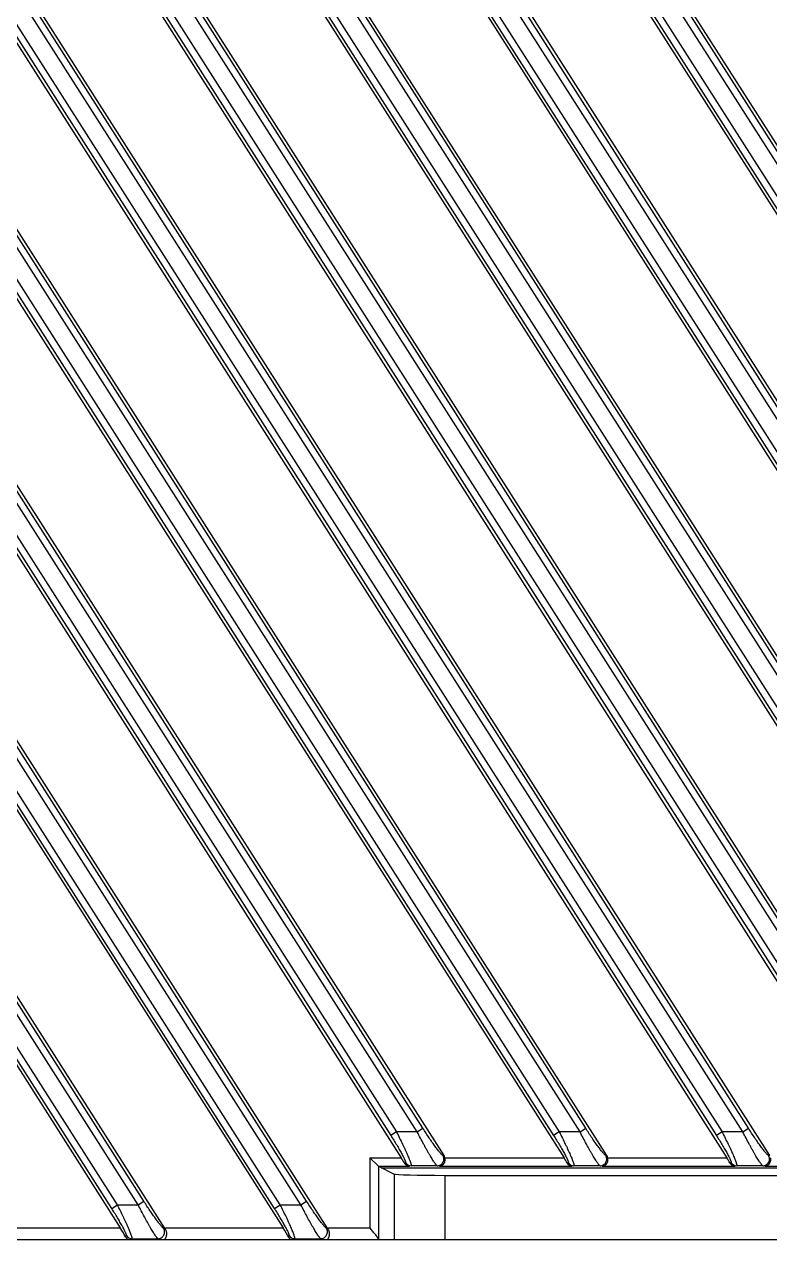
# Model space of a CAD drawing. Header units: millimetres. Extents: x 620 to 19791, y 2539 to 6969.
# Drawn here: x 2600.8 to 2644.8, y 3650.9 to 3722.6 of the extents above; entities that cross this region are included whole.
import ezdxf

# ---------------------------------------------------------------- set-up
doc = ezdxf.new("R2010")
doc.units = ezdxf.units.MM

msp = doc.modelspace()

# ---------------------------------------------------------------- linework, layer by layer
at = {"color": 7, "linetype": 'Continuous'}
for p, q in [((2685.89714, 3651.57829), (2525.43843, 3903.44802)), ((2684.67836, 3653.14378), (2527.09134, 3900.50586)), ((2684.34229, 3652.92968), (2526.75527, 3900.29175)), ((2525.40388, 3899.4077), (2683.28863, 3651.57829)), ((2683.12163, 3652.92968), (2526.75527, 3898.37571)), ((2682.78556, 3652.71558), (2526.41919, 3898.1616)), ((2676.29306, 3651.57829), (2525.43843, 3888.37263)), ((2675.07428, 3653.14378), (2527.09134, 3885.43047)), ((2674.73821, 3652.92968), (2526.75527, 3885.21637)), ((2673.51755, 3652.92968), (2526.75527, 3883.30032)), ((2673.18148, 3652.71558), (2526.41919, 3883.08622)), ((2529.53809, 3877.8429), (2673.68455, 3651.57829)), ((2666.68898, 3651.57829), (2529.78631, 3866.47244)), ((2665.13413, 3652.92968), (2531.06479, 3863.37637)), ((2665.4702, 3653.14378), (2531.40087, 3863.59047)), ((2529.53809, 3862.76751), (2661.44668, 3655.71251)), ((2663.5774, 3652.71558), (2530.72872, 3861.24622)), ((2663.91347, 3652.92968), (2531.06479, 3861.46032)), ((2654.37069, 3655.83875), (2529.78631, 3851.39705)), ((2652.78457, 3657.23921), (2531.06479, 3848.30098)), ((2653.12064, 3657.45331), (2531.40087, 3848.51509)), ((2529.53809, 3847.69212), (2651.8426, 3655.71251)), ((2530.72872, 3846.17083), (2651.22784, 3657.0251)), ((2531.06479, 3846.38494), (2651.56391, 3657.23921)), ((2526.00352, 3838.16491), (2642.23852, 3655.71251)), ((2644.76661, 3655.83875), (2528.5239, 3838.30325)), ((2527.59962, 3836.74878), (2641.95983, 3657.23921)), ((2643.18049, 3657.23921), (2528.82028, 3836.74878)), ((2643.51656, 3657.45331), (2529.15635, 3836.96288)), ((2527.26355, 3836.53468), (2641.62376, 3657.0251)), ((2635.16252, 3655.83875), (2525.43843, 3828.07108)), ((2633.91248, 3657.45331), (2527.09134, 3825.12892)), ((2633.57641, 3657.23921), (2526.75527, 3824.91481)), ((2525.40388, 3824.03076), (2632.63444, 3655.71251)), ((2526.75527, 3822.99877), (2632.35575, 3657.23921)), ((2526.41919, 3822.78466), (2632.01968, 3657.0251)), ((2625.55844, 3655.83875), (2525.43843, 3812.99569)), ((2623.97233, 3657.23921), (2526.75527, 3809.83943)), ((2624.3084, 3657.45331), (2527.09134, 3810.05353)), ((2525.40388, 3808.95538), (2623.03036, 3655.71251)), ((2526.75527, 3807.92338), (2622.75167, 3657.23921)), ((2526.41919, 3807.70928), (2622.4156, 3657.0251)), ((2618.66858, 3651.57829), (2525.43843, 3797.9203)), ((2617.11372, 3652.92968), (2526.75527, 3794.76404)), ((2617.44979, 3653.14378), (2527.09134, 3794.97814)), ((2525.40388, 3793.87999), (2616.06006, 3651.57829)), ((2615.89306, 3652.92968), (2526.75527, 3792.84799)), ((2615.55699, 3652.71558), (2526.41919, 3792.63389)), ((2609.06449, 3651.57829), (2529.78631, 3776.02011)), ((2607.50964, 3652.92968), (2531.06479, 3772.92404)), ((2607.84571, 3653.14378), (2531.40087, 3773.13815)), ((2529.53809, 3772.31519), (2606.45598, 3651.57829)), ((2605.95291, 3652.71558), (2530.72872, 3770.7939)), ((2606.28898, 3652.92968), (2531.06479, 3771.008)), ((2623.97233, 3657.23921), (2624.3084, 3657.45331)), ((2633.57641, 3657.23921), (2633.91248, 3657.45331)), ((2643.18049, 3657.23921), (2643.51656, 3657.45331)), ((2622.75167, 3657.23921), (2622.4156, 3657.0251)), ((2623.97233, 3657.23921), (2622.75167, 3657.23921)), ((2632.35575, 3657.23921), (2632.01968, 3657.0251)), ((2633.57641, 3657.23921), (2632.35575, 3657.23921)), ((2641.95983, 3657.23921), (2641.62376, 3657.0251)), ((2643.18049, 3657.23921), (2641.95983, 3657.23921)), ((2621.18097, 3655.71251), (2621.68028, 3655.21319)), ((2621.18097, 3655.71251), (2621.18097, 3651.57829)), ((2621.18097, 3655.71251), (2623.03036, 3655.71251)), ((2621.68028, 3655.21319), (2621.68028, 3650.91584)), ((2621.68097, 3655.21268), (2622.60702, 3654.74997)), ((2621.68097, 3655.21268), (2623.51853, 3655.21268)), ((2623.21371, 3655.40784), (2623.27293, 3655.42565)), ((2623.609, 3655.23989), (2623.51853, 3655.21268)), ((2625.15292, 3655.23989), (2623.609, 3655.23989)), ((2625.27807, 3655.21268), (2625.15292, 3655.23989)), ((2625.27807, 3655.21268), (2633.12261, 3655.21268)), ((2625.55844, 3655.83875), (2625.48899, 3655.85386)), ((2625.61116, 3655.71251), (2632.63444, 3655.71251)), ((2632.81779, 3655.40784), (2632.87701, 3655.42565)), ((2633.21308, 3655.23989), (2633.12261, 3655.21268)), ((2634.757, 3655.23989), (2633.21308, 3655.23989)), ((2634.88215, 3655.21268), (2634.757, 3655.23989)), ((2634.88215, 3655.21268), (2642.7267, 3655.21268)), ((2635.16252, 3655.83875), (2635.09308, 3655.85386)), ((2635.21524, 3655.71251), (2642.23852, 3655.71251)), ((2642.42187, 3655.40784), (2642.48109, 3655.42565)), ((2642.81717, 3655.23989), (2642.7267, 3655.21268)), ((2644.36108, 3655.23989), (2642.81717, 3655.23989)), ((2644.48623, 3655.21268), (2644.36108, 3655.23989)), ((2644.48623, 3655.21268), (2652.33078, 3655.21268)), ((2644.76661, 3655.83875), (2644.69716, 3655.85386)), ((2621.8546, 3655.12592), (2661.4563, 3655.12592)), ((2622.60702, 3654.74997), (2622.60702, 3650.87829)), ((2625.60291, 3654.67552), (2625.60291, 3650.87829)), ((2625.60291, 3654.67552), (2657.70799, 3654.67552)), ((2607.50964, 3652.92968), (2607.84571, 3653.14378)), ((2617.11372, 3652.92968), (2617.44979, 3653.14378)), ((2605.95291, 3652.71558), (2606.28898, 3652.92968)), ((2606.28898, 3652.92968), (2607.50964, 3652.92968)), ((2615.55699, 3652.71558), (2615.89306, 3652.92968)), ((2615.89306, 3652.92968), (2617.11372, 3652.92968)), ((2599.46041, 3651.57829), (2606.45598, 3651.57829)), ((2609.06449, 3651.57829), (2616.06006, 3651.57829)), ((2618.66858, 3651.57829), (2621.18097, 3651.57829)), ((3124.70388, 3650.87829), (2525.20388, 3650.87829)), ((2606.77238, 3651.04064), (2606.81683, 3651.12166)), ((2607.12054, 3650.87829), (2607.15291, 3650.93729)), ((2607.15291, 3650.93729), (2608.67658, 3650.93729)), ((2608.78411, 3650.87829), (2608.67658, 3650.93729)), ((2609.12107, 3651.49039), (2609.01265, 3651.54987)), ((2616.37647, 3651.04064), (2616.42091, 3651.12166)), ((2616.72462, 3650.87829), (2616.75699, 3650.93729)), ((2616.75699, 3650.93729), (2618.28066, 3650.93729)), ((2618.3882, 3650.87829), (2618.28066, 3650.93729)), ((2618.72515, 3651.49039), (2618.61674, 3651.54987))]:
    msp.add_line(p, q, dxfattribs=at)
for centre, radius, start, end in [((2623.61033, 3655.63912), 0.39925, 212.3207147, 269.808918), ((2633.21442, 3655.63912), 0.39925, 212.3207147, 269.808918), ((2642.8185, 3655.63912), 0.39925, 212.3207147, 269.808918), ((2607.15471, 3651.33905), 0.40177, 212.7567622, 269.7432378), ((2616.75879, 3651.33905), 0.40177, 212.7567622, 269.7432378)]:
    msp.add_arc(centre, radius, start, end, dxfattribs=at)
for centre, major_axis, ratio, start_param, end_param in [((2621.68165, 3655.71251), (0, 0.5), 0.05240778, -3.19395253, -3.16777259), ((2622.97849, 3655.71251), (-0.32063, 0.49944), 0.07362361, -2.27324749, -1.61802557), ((2625.21817, 3655.62557), (0.39382, -0.08564), 0.99249247, 0.4347232, 0.7775916), ((2632.58257, 3655.71251), (-0.32063, 0.49944), 0.07362361, -2.27324749, -1.61802557), ((2634.82225, 3655.62557), (0.39382, -0.08564), 0.99249247, 0.4347232, 0.7775916), ((2642.18665, 3655.71251), (-0.32063, 0.49944), 0.07362361, -2.27324749, -1.61802557), ((2625.60291, 3654.75408), (3, 0), 0.02618592, -3.08923278, -1.57079633), ((2606.38336, 3651.57829), (-0.44888, 0.69922), 0.07362361, -2.49384701, -1.61802557), ((2609.13711, 3651.57829), (-0.44888, 0.69922), 0.07362361, 1.52356709, 1.64947797), ((2615.98745, 3651.57829), (-0.44888, 0.69922), 0.07362361, -2.49384701, -1.61802557), ((2618.74119, 3651.57829), (-0.44888, 0.69922), 0.07362361, 1.52356709, 1.64947797), ((2621.69214, 3651.57829), (0, 0.7), 0.05240778, -3.47059296, -3.14159265)]:
    msp.add_ellipse(centre, major_axis=major_axis, ratio=ratio, start_param=start_param, end_param=end_param, dxfattribs=at)
for points, knots in [([(2625.48899, 3655.85386), (2625.48711, 3655.85427), (2625.48309, 3655.85556), (2625.4741, 3655.85975), (2625.46124, 3655.86808), (2625.44413, 3655.88166), (2625.42443, 3655.89943), (2625.40228, 3655.92127), (2625.36772, 3655.95764), (2625.31962, 3656.01233), (2625.25689, 3656.08829), (2625.18746, 3656.17634), (2625.11233, 3656.27507), (2625.03242, 3656.38316), (2624.94857, 3656.49935), (2624.83026, 3656.66676), (2624.67788, 3656.8886), (2624.49313, 3657.16615), (2624.37003, 3657.35657), (2624.3084, 3657.45331)], [0, 0, 0, 0, 0.00289299, 0.00632219, 0.01489885, 0.02584479, 0.0391519, 0.05476635, 0.07260898, 0.11458652, 0.1642519, 0.22073463, 0.28318508, 0.35080381, 0.42285263, 0.49865204, 0.65905361, 0.82752372, 1, 1, 1, 1]), ([(2635.09308, 3655.85386), (2635.0912, 3655.85427), (2635.08717, 3655.85556), (2635.07818, 3655.85975), (2635.06532, 3655.86808), (2635.04821, 3655.88166), (2635.02851, 3655.89943), (2635.00636, 3655.92127), (2634.9718, 3655.95764), (2634.9237, 3656.01233), (2634.86097, 3656.08829), (2634.79154, 3656.17634), (2634.71641, 3656.27507), (2634.6365, 3656.38316), (2634.55265, 3656.49935), (2634.43434, 3656.66676), (2634.28196, 3656.8886), (2634.09721, 3657.16615), (2633.97411, 3657.35657), (2633.91248, 3657.45331)], [0, 0, 0, 0, 0.00289299, 0.00632219, 0.01489885, 0.02584479, 0.0391519, 0.05476635, 0.07260898, 0.11458652, 0.1642519, 0.22073463, 0.28318508, 0.35080381, 0.42285263, 0.49865204, 0.65905361, 0.82752372, 1, 1, 1, 1]), ([(2644.69716, 3655.85386), (2644.69528, 3655.85427), (2644.69126, 3655.85556), (2644.68226, 3655.85975), (2644.6694, 3655.86808), (2644.65229, 3655.88166), (2644.63259, 3655.89943), (2644.61044, 3655.92127), (2644.57588, 3655.95764), (2644.52778, 3656.01233), (2644.46505, 3656.08829), (2644.39562, 3656.17634), (2644.32049, 3656.27507), (2644.24058, 3656.38316), (2644.15673, 3656.49935), (2644.03842, 3656.66676), (2643.88604, 3656.8886), (2643.70129, 3657.16615), (2643.57819, 3657.35657), (2643.51656, 3657.45331)], [0, 0, 0, 0, 0.00289299, 0.00632219, 0.01489885, 0.02584479, 0.0391519, 0.05476635, 0.07260898, 0.11458652, 0.1642519, 0.22073463, 0.28318508, 0.35080381, 0.42285263, 0.49865204, 0.65905361, 0.82752372, 1, 1, 1, 1]), ([(2622.4156, 3657.0251), (2622.47508, 3656.93174), (2622.59146, 3656.74645), (2622.73246, 3656.51504), (2622.83991, 3656.3339), (2622.91561, 3656.20374), (2622.9866, 3656.07884), (2623.05206, 3655.96055), (2623.1111, 3655.85033), (2623.15546, 3655.764), (2623.1869, 3655.7001), (2623.20753, 3655.65671), (2623.22585, 3655.61654), (2623.24176, 3655.57978), (2623.25515, 3655.54664), (2623.26595, 3655.51727), (2623.27411, 3655.49183), (2623.27958, 3655.47044), (2623.28208, 3655.45509), (2623.28247, 3655.44495), (2623.28204, 3655.43895), (2623.28091, 3655.43397), (2623.27904, 3655.43002), (2623.27636, 3655.42712), (2623.2741, 3655.426), (2623.27293, 3655.42565)], [0, 0, 0, 0, 0.18143753, 0.35860483, 0.44409824, 0.52661529, 0.60538354, 0.67955125, 0.74819045, 0.81031228, 0.83861191, 0.86490144, 0.88905943, 0.91096878, 0.93052647, 0.94764043, 0.96224313, 0.97429569, 0.98380972, 0.98764836, 0.99090961, 0.99364863, 0.99596174, 0.99800553, 1, 1, 1, 1]), ([(2622.75167, 3657.23921), (2622.81287, 3657.11912), (2622.93221, 3656.88151), (2623.07615, 3656.58586), (2623.18508, 3656.35585), (2623.26118, 3656.19184), (2623.33203, 3656.03552), (2623.39682, 3655.88855), (2623.45474, 3655.75267), (2623.49791, 3655.64698), (2623.52826, 3655.56924), (2623.54805, 3655.51672), (2623.56554, 3655.46826), (2623.58065, 3655.42407), (2623.5933, 3655.38433), (2623.60344, 3655.3492), (2623.61105, 3655.31881), (2623.61607, 3655.2933), (2623.61828, 3655.27505), (2623.61852, 3655.26299), (2623.61803, 3655.25584), (2623.61688, 3655.24994), (2623.61505, 3655.24525), (2623.61247, 3655.24177), (2623.61017, 3655.24033), (2623.609, 3655.23989)], [0, 0, 0, 0, 0.18472639, 0.36440371, 0.45065386, 0.53351972, 0.61220463, 0.68586933, 0.75364345, 0.81464436, 0.84233356, 0.86800889, 0.89157285, 0.91293281, 0.93200919, 0.9487303, 0.96304466, 0.97491939, 0.98435821, 0.9881849, 0.99143848, 0.99415497, 0.99639915, 0.99828513, 1, 1, 1, 1]), ([(2625.15292, 3655.23989), (2625.15109, 3655.24039), (2625.14718, 3655.24195), (2625.14119, 3655.24539), (2625.13455, 3655.25013), (2625.12416, 3655.25874), (2625.10972, 3655.27291), (2625.09084, 3655.29395), (2625.06957, 3655.3199), (2625.03612, 3655.3635), (2624.98941, 3655.42942), (2624.92825, 3655.52144), (2624.86006, 3655.62902), (2624.78573, 3655.75064), (2624.70615, 3655.88476), (2624.62214, 3656.02989), (2624.53449, 3656.18458), (2624.44396, 3656.34746), (2624.31872, 3656.57674), (2624.1602, 3656.8742), (2624.03503, 3657.11618), (2623.97233, 3657.23921)], [0, 0, 0, 0, 0.00244337, 0.00539039, 0.00888001, 0.01293292, 0.0227628, 0.03490209, 0.04932241, 0.06597155, 0.10566603, 0.15333998, 0.20827019, 0.26970632, 0.33690108, 0.40912698, 0.48568265, 0.56589591, 0.64912618, 0.82216404, 1, 1, 1, 1]), ([(2632.01968, 3657.0251), (2632.07916, 3656.93174), (2632.19554, 3656.74645), (2632.33654, 3656.51504), (2632.44399, 3656.3339), (2632.51969, 3656.20374), (2632.59068, 3656.07884), (2632.65615, 3655.96055), (2632.71518, 3655.85033), (2632.75955, 3655.764), (2632.79098, 3655.7001), (2632.81162, 3655.65671), (2632.82994, 3655.61654), (2632.84584, 3655.57978), (2632.85923, 3655.54664), (2632.87003, 3655.51727), (2632.87819, 3655.49183), (2632.88366, 3655.47044), (2632.88617, 3655.45509), (2632.88655, 3655.44495), (2632.88612, 3655.43895), (2632.88499, 3655.43397), (2632.88313, 3655.43002), (2632.88044, 3655.42712), (2632.87818, 3655.426), (2632.87701, 3655.42565)], [0, 0, 0, 0, 0.18143753, 0.35860483, 0.44409824, 0.52661529, 0.60538354, 0.67955125, 0.74819045, 0.81031228, 0.83861191, 0.86490144, 0.88905943, 0.91096878, 0.93052647, 0.94764043, 0.96224313, 0.97429569, 0.98380972, 0.98764836, 0.99090961, 0.99364863, 0.99596174, 0.99800553, 1, 1, 1, 1]), ([(2632.35575, 3657.23921), (2632.41696, 3657.11912), (2632.5363, 3656.88151), (2632.68023, 3656.58586), (2632.78916, 3656.35585), (2632.86526, 3656.19184), (2632.93611, 3656.03552), (2633.0009, 3655.88855), (2633.05882, 3655.75267), (2633.10199, 3655.64698), (2633.13234, 3655.56924), (2633.15213, 3655.51672), (2633.16962, 3655.46826), (2633.18473, 3655.42407), (2633.19738, 3655.38433), (2633.20753, 3655.3492), (2633.21513, 3655.31881), (2633.22015, 3655.2933), (2633.22237, 3655.27505), (2633.2226, 3655.26299), (2633.22211, 3655.25584), (2633.22096, 3655.24994), (2633.21913, 3655.24525), (2633.21655, 3655.24177), (2633.21426, 3655.24033), (2633.21308, 3655.23989)], [0, 0, 0, 0, 0.18472639, 0.36440371, 0.45065386, 0.53351972, 0.61220463, 0.68586933, 0.75364345, 0.81464436, 0.84233356, 0.86800889, 0.89157285, 0.91293281, 0.93200919, 0.9487303, 0.96304466, 0.97491939, 0.98435821, 0.9881849, 0.99143848, 0.99415497, 0.99639915, 0.99828513, 1, 1, 1, 1]), ([(2634.757, 3655.23989), (2634.75517, 3655.24039), (2634.75126, 3655.24195), (2634.74527, 3655.24539), (2634.73863, 3655.25013), (2634.72824, 3655.25874), (2634.7138, 3655.27291), (2634.69493, 3655.29395), (2634.67365, 3655.3199), (2634.6402, 3655.3635), (2634.59349, 3655.42942), (2634.53233, 3655.52144), (2634.46414, 3655.62902), (2634.38981, 3655.75064), (2634.31023, 3655.88476), (2634.22622, 3656.02989), (2634.13857, 3656.18458), (2634.04804, 3656.34746), (2633.9228, 3656.57674), (2633.76428, 3656.8742), (2633.63911, 3657.11618), (2633.57641, 3657.23921)], [0, 0, 0, 0, 0.00244337, 0.00539039, 0.00888001, 0.01293292, 0.0227628, 0.03490209, 0.04932241, 0.06597155, 0.10566603, 0.15333998, 0.20827019, 0.26970632, 0.33690108, 0.40912698, 0.48568265, 0.56589591, 0.64912618, 0.82216404, 1, 1, 1, 1]), ([(2641.62376, 3657.0251), (2641.68324, 3656.93174), (2641.79962, 3656.74645), (2641.94062, 3656.51504), (2642.04808, 3656.3339), (2642.12377, 3656.20374), (2642.19476, 3656.07884), (2642.26023, 3655.96055), (2642.31927, 3655.85033), (2642.36363, 3655.764), (2642.39507, 3655.7001), (2642.4157, 3655.65671), (2642.43402, 3655.61654), (2642.44992, 3655.57978), (2642.46331, 3655.54664), (2642.47411, 3655.51727), (2642.48227, 3655.49183), (2642.48775, 3655.47044), (2642.49025, 3655.45509), (2642.49063, 3655.44495), (2642.49021, 3655.43895), (2642.48908, 3655.43397), (2642.48721, 3655.43002), (2642.48453, 3655.42712), (2642.48226, 3655.426), (2642.48109, 3655.42565)], [0, 0, 0, 0, 0.18143753, 0.35860483, 0.44409824, 0.52661529, 0.60538354, 0.67955125, 0.74819045, 0.81031228, 0.83861191, 0.86490144, 0.88905943, 0.91096878, 0.93052647, 0.94764043, 0.96224313, 0.97429569, 0.98380972, 0.98764836, 0.99090961, 0.99364863, 0.99596174, 0.99800553, 1, 1, 1, 1]), ([(2641.95983, 3657.23921), (2642.02104, 3657.11912), (2642.14038, 3656.88151), (2642.28431, 3656.58586), (2642.39324, 3656.35585), (2642.46934, 3656.19184), (2642.54019, 3656.03552), (2642.60498, 3655.88855), (2642.6629, 3655.75267), (2642.70607, 3655.64698), (2642.73642, 3655.56924), (2642.75622, 3655.51672), (2642.77371, 3655.46826), (2642.78881, 3655.42407), (2642.80146, 3655.38433), (2642.81161, 3655.3492), (2642.81921, 3655.31881), (2642.82423, 3655.2933), (2642.82645, 3655.27505), (2642.82668, 3655.26299), (2642.82619, 3655.25584), (2642.82504, 3655.24994), (2642.82321, 3655.24525), (2642.82063, 3655.24177), (2642.81834, 3655.24033), (2642.81717, 3655.23989)], [0, 0, 0, 0, 0.18472639, 0.36440371, 0.45065386, 0.53351972, 0.61220463, 0.68586933, 0.75364345, 0.81464436, 0.84233356, 0.86800889, 0.89157285, 0.91293281, 0.93200919, 0.9487303, 0.96304466, 0.97491939, 0.98435821, 0.9881849, 0.99143848, 0.99415497, 0.99639915, 0.99828513, 1, 1, 1, 1]), ([(2644.36108, 3655.23989), (2644.35925, 3655.24039), (2644.35534, 3655.24195), (2644.34935, 3655.24539), (2644.34272, 3655.25013), (2644.33232, 3655.25874), (2644.31788, 3655.27291), (2644.29901, 3655.29395), (2644.27773, 3655.3199), (2644.24429, 3655.3635), (2644.19758, 3655.42942), (2644.13641, 3655.52144), (2644.06822, 3655.62902), (2643.9939, 3655.75064), (2643.91431, 3655.88476), (2643.8303, 3656.02989), (2643.74265, 3656.18458), (2643.65212, 3656.34746), (2643.52688, 3656.57674), (2643.36836, 3656.8742), (2643.24319, 3657.11618), (2643.18049, 3657.23921)], [0, 0, 0, 0, 0.00244337, 0.00539039, 0.00888001, 0.01293292, 0.0227628, 0.03490209, 0.04932241, 0.06597155, 0.10566603, 0.15333998, 0.20827019, 0.26970632, 0.33690108, 0.40912698, 0.48568265, 0.56589591, 0.64912618, 0.82216404, 1, 1, 1, 1]), ([(2623.21371, 3655.40784), (2623.23092, 3655.37697), (2623.27146, 3655.32197), (2623.34811, 3655.26053), (2623.43156, 3655.2232), (2623.48995, 3655.2136), (2623.51853, 3655.21268)], [0, 0, 0, 0, 0.28093376, 0.53571345, 0.77270813, 1, 1, 1, 1]), ([(2625.15292, 3655.23989), (2625.18813, 3655.24), (2625.25893, 3655.24978), (2625.35726, 3655.29199), (2625.4412, 3655.35876), (2625.50475, 3655.44535), (2625.54347, 3655.54565), (2625.55461, 3655.6526), (2625.53744, 3655.7586), (2625.50776, 3655.8239), (2625.48899, 3655.85386)], [0, 0, 0, 0, 0.12448754, 0.24916618, 0.37409919, 0.4992535, 0.62454269, 0.74984325, 0.87502062, 1, 1, 1, 1]), ([(2625.27807, 3655.21268), (2625.30049, 3655.21343), (2625.34605, 3655.22004), (2625.41209, 3655.24502), (2625.47469, 3655.28556), (2625.52096, 3655.33188), (2625.55354, 3655.37657), (2625.58384, 3655.42902), (2625.61239, 3655.50521), (2625.62621, 3655.60688), (2625.61911, 3655.67751), (2625.61116, 3655.71251)], [0, 0, 0, 0, 0.09879323, 0.20083792, 0.30865351, 0.42478787, 0.48683671, 0.55183856, 0.69107013, 0.84197893, 1, 1, 1, 1]), ([(2632.81779, 3655.40784), (2632.835, 3655.37697), (2632.87554, 3655.32197), (2632.9522, 3655.26053), (2633.03564, 3655.2232), (2633.09403, 3655.2136), (2633.12261, 3655.21268)], [0, 0, 0, 0, 0.28093376, 0.53571345, 0.77270813, 1, 1, 1, 1]), ([(2634.757, 3655.23989), (2634.79221, 3655.24), (2634.86301, 3655.24978), (2634.96134, 3655.29199), (2635.04529, 3655.35876), (2635.10883, 3655.44535), (2635.14755, 3655.54565), (2635.15869, 3655.6526), (2635.14152, 3655.7586), (2635.11184, 3655.8239), (2635.09308, 3655.85386)], [0, 0, 0, 0, 0.12448754, 0.24916618, 0.37409919, 0.4992535, 0.62454269, 0.74984325, 0.87502062, 1, 1, 1, 1]), ([(2634.88215, 3655.21268), (2634.90457, 3655.21343), (2634.95013, 3655.22004), (2635.01617, 3655.24502), (2635.07877, 3655.28556), (2635.12504, 3655.33188), (2635.15763, 3655.37657), (2635.18792, 3655.42902), (2635.21647, 3655.50521), (2635.23029, 3655.60688), (2635.2232, 3655.67751), (2635.21524, 3655.71251)], [0, 0, 0, 0, 0.09879323, 0.20083792, 0.30865351, 0.42478787, 0.48683671, 0.55183856, 0.69107013, 0.84197893, 1, 1, 1, 1]), ([(2642.42187, 3655.40784), (2642.43908, 3655.37697), (2642.47962, 3655.32197), (2642.55628, 3655.26053), (2642.63972, 3655.2232), (2642.69811, 3655.2136), (2642.7267, 3655.21268)], [0, 0, 0, 0, 0.28093376, 0.53571345, 0.77270813, 1, 1, 1, 1]), ([(2644.36108, 3655.23989), (2644.39629, 3655.24), (2644.46709, 3655.24978), (2644.56542, 3655.29199), (2644.64937, 3655.35876), (2644.71291, 3655.44535), (2644.75163, 3655.54565), (2644.76277, 3655.6526), (2644.7456, 3655.7586), (2644.71592, 3655.8239), (2644.69716, 3655.85386)], [0, 0, 0, 0, 0.12448754, 0.24916618, 0.37409919, 0.4992535, 0.62454269, 0.74984325, 0.87502062, 1, 1, 1, 1]), ([(2644.48623, 3655.21268), (2644.50865, 3655.21343), (2644.55421, 3655.22004), (2644.62026, 3655.24502), (2644.68285, 3655.28556), (2644.72912, 3655.33188), (2644.76171, 3655.37657), (2644.792, 3655.42902), (2644.82055, 3655.50521), (2644.83437, 3655.60688), (2644.82728, 3655.67751), (2644.81932, 3655.71251)], [0, 0, 0, 0, 0.09879323, 0.20083792, 0.30865351, 0.42478787, 0.48683671, 0.55183856, 0.69107013, 0.84197893, 1, 1, 1, 1]), ([(2609.01265, 3651.54987), (2609.00767, 3651.5526), (2608.99695, 3651.55975), (2608.98021, 3651.5732), (2608.96109, 3651.59054), (2608.93968, 3651.61167), (2608.9161, 3651.63644), (2608.88028, 3651.67597), (2608.83118, 3651.73353), (2608.76788, 3651.81176), (2608.69873, 3651.90071), (2608.62459, 3651.99915), (2608.54628, 3652.10589), (2608.4645, 3652.21987), (2608.34974, 3652.383), (2608.20236, 3652.59817), (2608.02394, 3652.86662), (2607.90515, 3653.05047), (2607.84571, 3653.14378)], [0, 0, 0, 0, 0.00861548, 0.01945506, 0.03250532, 0.04771376, 0.06500856, 0.08430547, 0.12852608, 0.17959919, 0.23674199, 0.29920162, 0.36627417, 0.43730938, 0.51170719, 0.66841849, 0.83240191, 1, 1, 1, 1]), ([(2618.61674, 3651.54987), (2618.61175, 3651.5526), (2618.60103, 3651.55975), (2618.5843, 3651.5732), (2618.56517, 3651.59054), (2618.54376, 3651.61167), (2618.52018, 3651.63644), (2618.48436, 3651.67597), (2618.43526, 3651.73353), (2618.37196, 3651.81176), (2618.30281, 3651.90071), (2618.22868, 3651.99915), (2618.15036, 3652.10589), (2618.06858, 3652.21987), (2617.95382, 3652.383), (2617.80644, 3652.59817), (2617.62802, 3652.86662), (2617.50923, 3653.05047), (2617.44979, 3653.14378)], [0, 0, 0, 0, 0.00861548, 0.01945506, 0.03250532, 0.04771376, 0.06500856, 0.08430547, 0.12852608, 0.17959919, 0.23674199, 0.29920162, 0.36627417, 0.43730938, 0.51170719, 0.66841849, 0.83240191, 1, 1, 1, 1]), ([(2606.81683, 3651.12166), (2606.81833, 3651.1244), (2606.81947, 3651.12956), (2606.81977, 3651.13698), (2606.8192, 3651.14704), (2606.81662, 3651.16206), (2606.81124, 3651.18285), (2606.80337, 3651.2074), (2606.79303, 3651.23559), (2606.78029, 3651.2673), (2606.75919, 3651.31636), (2606.72716, 3651.38515), (2606.68216, 3651.47562), (2606.62978, 3651.57598), (2606.57087, 3651.68478), (2606.50624, 3651.80066), (2606.41162, 3651.96617), (2606.28422, 3652.18198), (2606.1225, 3652.44694), (2606.01022, 3652.62561), (2605.95291, 3652.71558)], [0, 0, 0, 0, 0.00513139, 0.00842825, 0.01227121, 0.02168354, 0.03346405, 0.04762191, 0.06412364, 0.08290529, 0.1038896, 0.15207653, 0.20784634, 0.27029272, 0.33850562, 0.41161264, 0.48879839, 0.65247538, 0.824325, 1, 1, 1, 1]), ([(2607.15291, 3650.93729), (2607.15359, 3650.93884), (2607.15468, 3650.94244), (2607.15596, 3650.95131), (2607.15566, 3650.96544), (2607.15304, 3650.98577), (2607.14802, 3651.01067), (2607.14063, 3651.04008), (2607.12675, 3651.08817), (2607.10331, 3651.15851), (2607.06799, 3651.25426), (2607.02446, 3651.36442), (2606.97336, 3651.48749), (2606.91541, 3651.6219), (2606.85131, 3651.76609), (2606.78181, 3651.91853), (2606.7076, 3652.07775), (2606.60199, 3652.30006), (2606.46296, 3652.58511), (2606.3479, 3652.81407), (2606.28898, 3652.92968)], [0, 0, 0, 0, 0.00233725, 0.0051415, 0.01230877, 0.02169236, 0.03334339, 0.04726217, 0.06342158, 0.10224926, 0.14929847, 0.20390165, 0.26531176, 0.33274472, 0.405412, 0.48254047, 0.56338584, 0.64724509, 0.82136559, 1, 1, 1, 1]), ([(2608.67658, 3650.93729), (2608.67171, 3650.94063), (2608.6613, 3650.94928), (2608.64521, 3650.96532), (2608.62682, 3650.98602), (2608.6062, 3651.01125), (2608.58345, 3651.04091), (2608.54867, 3651.08858), (2608.50081, 3651.15831), (2608.43889, 3651.25351), (2608.37079, 3651.36257), (2608.29731, 3651.48412), (2608.21921, 3651.6168), (2608.13723, 3651.7593), (2608.02134, 3651.96483), (2607.87189, 3652.23723), (2607.69069, 3652.57779), (2607.57004, 3652.81116), (2607.50964, 3652.92968)], [0, 0, 0, 0, 0.00766404, 0.0174775, 0.02944702, 0.04354253, 0.05971558, 0.07790581, 0.12004581, 0.16934216, 0.22513027, 0.28673382, 0.35348578, 0.42473894, 0.49986984, 0.65939858, 0.82754437, 1, 1, 1, 1]), ([(2616.42091, 3651.12166), (2616.42241, 3651.1244), (2616.42355, 3651.12956), (2616.42385, 3651.13698), (2616.42328, 3651.14704), (2616.42071, 3651.16206), (2616.41533, 3651.18285), (2616.40745, 3651.2074), (2616.39711, 3651.23559), (2616.38437, 3651.2673), (2616.36327, 3651.31636), (2616.33124, 3651.38515), (2616.28624, 3651.47562), (2616.23386, 3651.57598), (2616.17495, 3651.68478), (2616.11032, 3651.80066), (2616.0157, 3651.96617), (2615.8883, 3652.18198), (2615.72659, 3652.44694), (2615.6143, 3652.62561), (2615.55699, 3652.71558)], [0, 0, 0, 0, 0.00513139, 0.00842825, 0.01227121, 0.02168354, 0.03346405, 0.04762191, 0.06412364, 0.08290529, 0.1038896, 0.15207653, 0.20784634, 0.27029272, 0.33850562, 0.41161264, 0.48879839, 0.65247538, 0.824325, 1, 1, 1, 1]), ([(2616.75699, 3650.93729), (2616.75767, 3650.93884), (2616.75876, 3650.94244), (2616.76004, 3650.95131), (2616.75975, 3650.96544), (2616.75712, 3650.98577), (2616.7521, 3651.01067), (2616.74471, 3651.04008), (2616.73083, 3651.08817), (2616.70739, 3651.15851), (2616.67207, 3651.25426), (2616.62854, 3651.36442), (2616.57745, 3651.48749), (2616.51949, 3651.6219), (2616.45539, 3651.76609), (2616.38589, 3651.91853), (2616.31169, 3652.07775), (2616.20607, 3652.30006), (2616.06704, 3652.58511), (2615.95198, 3652.81407), (2615.89306, 3652.92968)], [0, 0, 0, 0, 0.00233725, 0.0051415, 0.01230877, 0.02169236, 0.03334339, 0.04726217, 0.06342158, 0.10224926, 0.14929847, 0.20390165, 0.26531176, 0.33274472, 0.405412, 0.48254047, 0.56338584, 0.64724509, 0.82136559, 1, 1, 1, 1]), ([(2618.28066, 3650.93729), (2618.27579, 3650.94063), (2618.26538, 3650.94928), (2618.2493, 3650.96532), (2618.2309, 3650.98602), (2618.21028, 3651.01125), (2618.18754, 3651.04091), (2618.15275, 3651.08858), (2618.10489, 3651.15831), (2618.04297, 3651.25351), (2617.97487, 3651.36257), (2617.90139, 3651.48412), (2617.82329, 3651.6168), (2617.74131, 3651.7593), (2617.62542, 3651.96483), (2617.47597, 3652.23723), (2617.29477, 3652.57779), (2617.17412, 3652.81116), (2617.11372, 3652.92968)], [0, 0, 0, 0, 0.00766404, 0.0174775, 0.02944702, 0.04354253, 0.05971558, 0.07790581, 0.12004581, 0.16934216, 0.22513027, 0.28673382, 0.35348578, 0.42473894, 0.49986984, 0.65939858, 0.82754437, 1, 1, 1, 1]), ([(2621.68028, 3650.91584), (2621.67972, 3650.91953), (2621.67786, 3650.92738), (2621.67362, 3650.93958), (2621.66782, 3650.95296), (2621.6577, 3650.97314), (2621.64164, 3651.00058), (2621.61868, 3651.03567), (2621.59197, 3651.07362), (2621.5511, 3651.12885), (2621.49431, 3651.20159), (2621.42104, 3651.29194), (2621.34325, 3651.38573), (2621.26274, 3651.48154), (2621.20833, 3651.54592), (2621.18097, 3651.57829)], [0, 0, 0, 0, 0.01346267, 0.02895786, 0.0464714, 0.06593193, 0.11024824, 0.16092215, 0.2169327, 0.27736052, 0.40842857, 0.54924833, 0.69637445, 0.84732, 1, 1, 1, 1]), ([(2606.77238, 3651.04064), (2606.77869, 3651.02834), (2606.7918, 3651.00515), (2606.81303, 3650.97343), (2606.831, 3650.94995), (2606.84473, 3650.93327), (2606.85407, 3650.92229), (2606.86252, 3650.91244), (2606.86985, 3650.90379), (2606.87573, 3650.89636), (2606.8795, 3650.89088), (2606.8814, 3650.88705), (2606.88237, 3650.8843), (2606.88247, 3650.88155), (2606.88094, 3650.87972), (2606.87927, 3650.87886), (2606.87711, 3650.87838), (2606.8755, 3650.87829), (2606.87462, 3650.87829)], [0, 0, 0, 0, 0.20431742, 0.39289582, 0.56340269, 0.64080562, 0.71209163, 0.77632746, 0.8325289, 0.87952523, 0.91623258, 0.9305912, 0.94239371, 0.95973252, 0.96750106, 0.97630911, 0.98700364, 1, 1, 1, 1]), ([(2608.67658, 3650.93729), (2608.71151, 3650.93777), (2608.78175, 3650.94822), (2608.87917, 3650.99102), (2608.96245, 3651.05792), (2609.02568, 3651.14424), (2609.06451, 3651.24395), (2609.07619, 3651.35013), (2609.05994, 3651.4553), (2609.03102, 3651.52015), (2609.01265, 3651.54987)], [0, 0, 0, 0, 0.12430884, 0.24913682, 0.37443478, 0.5, 0.62556522, 0.75086319, 0.87569116, 1, 1, 1, 1]), ([(2609.10989, 3650.87829), (2609.10712, 3650.87829), (2609.10317, 3650.87853), (2609.09837, 3650.87976), (2609.09554, 3650.881), (2609.09328, 3650.88266), (2609.09109, 3650.88548), (2609.09029, 3650.88925), (2609.09059, 3650.89325), (2609.09168, 3650.89824), (2609.09444, 3650.90531), (2609.09911, 3650.91466), (2609.10503, 3650.92534), (2609.11193, 3650.93731), (2609.11953, 3650.95053), (2609.12757, 3650.96499), (2609.13894, 3650.98652), (2609.15311, 3651.01636), (2609.16855, 3651.05601), (2609.18177, 3651.10031), (2609.19164, 3651.14905), (2609.19708, 3651.20185), (2609.19695, 3651.25805), (2609.19018, 3651.31665), (2609.17584, 3651.37627), (2609.15329, 3651.43516), (2609.13273, 3651.47246), (2609.12107, 3651.49039)], [0, 0, 0, 0, 0.01257702, 0.01781054, 0.02241465, 0.0265236, 0.03037052, 0.03842193, 0.04317076, 0.04857674, 0.06155964, 0.0774419, 0.09599931, 0.11697772, 0.14012676, 0.1652091, 0.19206468, 0.25060072, 0.31501815, 0.38494196, 0.46013615, 0.54038439, 0.62539426, 0.71467579, 0.80748501, 0.90293529, 1, 1, 1, 1]), ([(2616.37647, 3651.04064), (2616.38277, 3651.02834), (2616.39588, 3651.00515), (2616.41711, 3650.97343), (2616.43508, 3650.94995), (2616.44881, 3650.93327), (2616.45815, 3650.92229), (2616.46661, 3650.91244), (2616.47393, 3650.90379), (2616.47981, 3650.89636), (2616.48358, 3650.89088), (2616.48548, 3650.88705), (2616.48645, 3650.8843), (2616.48655, 3650.88155), (2616.48502, 3650.87972), (2616.48335, 3650.87886), (2616.48119, 3650.87838), (2616.47958, 3650.87829), (2616.4787, 3650.87829)], [0, 0, 0, 0, 0.20431742, 0.39289582, 0.56340269, 0.64080562, 0.71209163, 0.77632746, 0.8325289, 0.87952523, 0.91623258, 0.9305912, 0.94239371, 0.95973252, 0.96750106, 0.97630911, 0.98700364, 1, 1, 1, 1]), ([(2618.28066, 3650.93729), (2618.3156, 3650.93777), (2618.38583, 3650.94822), (2618.48325, 3650.99102), (2618.56653, 3651.05792), (2618.62976, 3651.14424), (2618.66859, 3651.24395), (2618.68027, 3651.35013), (2618.66402, 3651.4553), (2618.6351, 3651.52015), (2618.61674, 3651.54987)], [0, 0, 0, 0, 0.12430884, 0.24913682, 0.37443478, 0.5, 0.62556522, 0.75086319, 0.87569116, 1, 1, 1, 1]), ([(2618.71397, 3650.87829), (2618.7112, 3650.87829), (2618.70725, 3650.87853), (2618.70245, 3650.87976), (2618.69962, 3650.881), (2618.69736, 3650.88266), (2618.69517, 3650.88548), (2618.69437, 3650.88925), (2618.69467, 3650.89325), (2618.69577, 3650.89824), (2618.69852, 3650.90531), (2618.70319, 3650.91466), (2618.70911, 3650.92534), (2618.71601, 3650.93731), (2618.72361, 3650.95053), (2618.73165, 3650.96499), (2618.74302, 3650.98652), (2618.75719, 3651.01636), (2618.77263, 3651.05601), (2618.78585, 3651.10031), (2618.79572, 3651.14905), (2618.80116, 3651.20185), (2618.80103, 3651.25805), (2618.79426, 3651.31665), (2618.77992, 3651.37627), (2618.75738, 3651.43516), (2618.73681, 3651.47246), (2618.72515, 3651.49039)], [0, 0, 0, 0, 0.01257702, 0.01781054, 0.02241465, 0.0265236, 0.03037052, 0.03842193, 0.04317076, 0.04857674, 0.06155964, 0.0774419, 0.09599931, 0.11697772, 0.14012676, 0.1652091, 0.19206468, 0.25060072, 0.31501815, 0.38494196, 0.46013615, 0.54038439, 0.62539426, 0.71467579, 0.80748501, 0.90293529, 1, 1, 1, 1])]:
    msp.add_open_spline(points, degree=3, knots=knots, dxfattribs=at)

doc.saveas('drawing.dxf')
